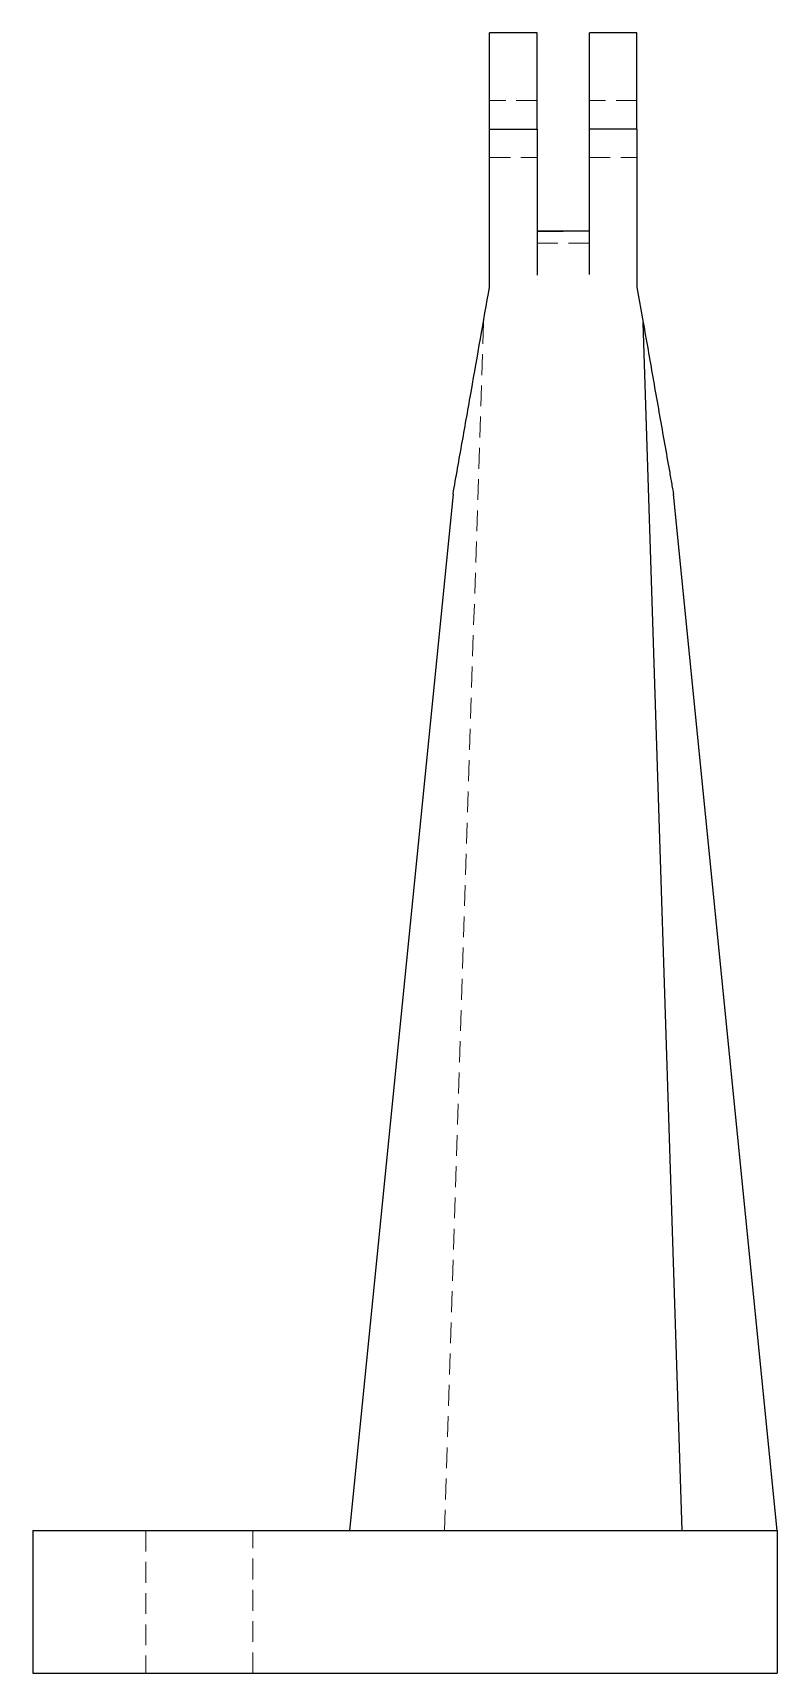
# Model space of a CAD drawing. Header units: millimetres. Extents: x 70 to 246, y 7 to 181.
# Drawn here: x 200.3 to 245.7, y 7 to 107 of the extents above.
import ezdxf

# ---------------------------------------------------------------- set-up
doc = ezdxf.new("R2010")
doc.units = ezdxf.units.MM
doc.linetypes.add('HIDDEN', pattern=[1.905, 1.27, -0.635])

msp = doc.modelspace()

# ---------------------------------------------------------------- linework, layer by layer
at = {"color": 7, "linetype": 'Continuous', "lineweight": 25}
for p, q in [((231.05, 107), (228.15, 107)), ((228.15, 101.13), (228.15, 107)), ((231.05, 101.13), (231.05, 107)), ((237.13, 107), (234.24, 107)), ((234.24, 101.13), (234.24, 107)), ((237.13, 101.13), (237.13, 107)), ((228.15, 101.13), (231.05, 101.13)), ((234.24, 92.26), (234.24, 101.13)), ((237.13, 101.13), (234.24, 101.13)), ((237.13, 101.13), (237.13, 91.5)), ((234.24, 94.91), (231.05, 94.87)), ((234.24, 94.91), (231.05, 94.91)), ((237.13, 91.5), (237.51, 89.35)), ((239.89, 15.69), (237.51, 89.35)), ((225.93, 78.88), (219.61, 15.69)), ((245.68, 15.69), (239.36, 78.88)), ((200.32, 15.69), (200.32, 7)), ((200.32, 15.69), (206.11, 15.69)), ((206.11, 15.69), (225.4, 15.69)), ((225.4, 15.69), (239.89, 15.69)), ((245.68, 15.69), (245.68, 7)), ((200.32, 7), (206.11, 7)), ((206.11, 7), (239.89, 7)), ((239.89, 7), (245.68, 7))]:
    msp.add_line(p, q, dxfattribs=at)
at = {"color": 7, "linetype": 'HIDDEN', "lineweight": 18}
for p, q in [((231.05, 102.87), (228.15, 102.87)), ((237.13, 102.87), (234.24, 102.87)), ((228.15, 99.4), (231.05, 99.4)), ((234.24, 99.4), (237.13, 99.4)), ((231.05, 94.18), (234.24, 94.18)), ((225.4, 15.69), (227.78, 89.35)), ((207.2, 15.69), (207.2, 7)), ((213.72, 7), (213.72, 15.69))]:
    msp.add_line(p, q, dxfattribs=at)
at = {"color": 7, "linetype": 'Continuous', "lineweight": 25}
for points in [[(228.15, 91.5), (228.15, 94.71), (228.15, 97.92), (228.15, 101.13)], [(231.05, 101.13), (231.05, 98.16), (231.05, 95.19), (231.05, 92.22)]]:
    msp.add_open_spline(points, degree=3, dxfattribs=at)
for points, knots in [([(225.93, 78.88), (226.11, 79.93), (226.3, 80.98), (226.67, 83.09), (226.86, 84.14), (227.41, 87.29), (227.78, 89.4), (228.15, 91.5)], [0, 0, 0, 0, 0.25, 0.25, 0.5, 0.5, 1, 1, 1, 1]), ([(237.51, 89.35), (237.61, 88.79), (237.71, 88.24), (237.91, 87.12), (238, 86.56), (238.2, 85.44), (238.3, 84.87), (238.5, 83.74), (238.6, 83.17), (238.8, 82.04), (238.9, 81.47), (239.05, 80.63), (239.1, 80.36), (239.17, 79.95), (239.19, 79.81), (239.24, 79.55), (239.26, 79.42), (239.31, 79.17), (239.33, 79.06), (239.35, 78.93), (239.36, 78.9), (239.36, 78.88), (239.36, 78.88), (239.36, 78.88), (239.36, 78.88), (239.36, 78.88), (239.36, 78.88), (239.36, 78.88)], [0, 0, 0, 0, 0.125, 0.125, 0.25, 0.25, 0.375, 0.375, 0.5, 0.5, 0.625, 0.625, 0.6875, 0.6875, 0.71875, 0.71875, 0.75, 0.75, 0.78125, 0.78125, 0.79687, 0.79687, 0.80469, 0.80469, 0.8125, 0.875, 1, 1, 1, 1]), ([(239.89, 15.69), (240.27, 15.69), (240.64, 15.69), (241.2, 15.69), (241.38, 15.69), (241.75, 15.69), (241.93, 15.69), (242.45, 15.69), (242.79, 15.69), (243.41, 15.69), (243.71, 15.69), (244.25, 15.69), (244.49, 15.69), (244.8, 15.69), (244.9, 15.69), (245.08, 15.69), (245.16, 15.69), (245.38, 15.69), (245.49, 15.69), (245.6, 15.69), (245.63, 15.69), (245.67, 15.69), (245.68, 15.69), (245.68, 15.69)], [0, 0, 0, 0, 0.125, 0.125, 0.1875, 0.1875, 0.25, 0.25, 0.375, 0.375, 0.5, 0.5, 0.625, 0.625, 0.6875, 0.6875, 0.75, 0.75, 0.875, 0.875, 0.9375, 0.9375, 1, 1, 1, 1])]:
    msp.add_open_spline(points, degree=3, knots=knots, dxfattribs=at)

doc.saveas('drawing.dxf')
